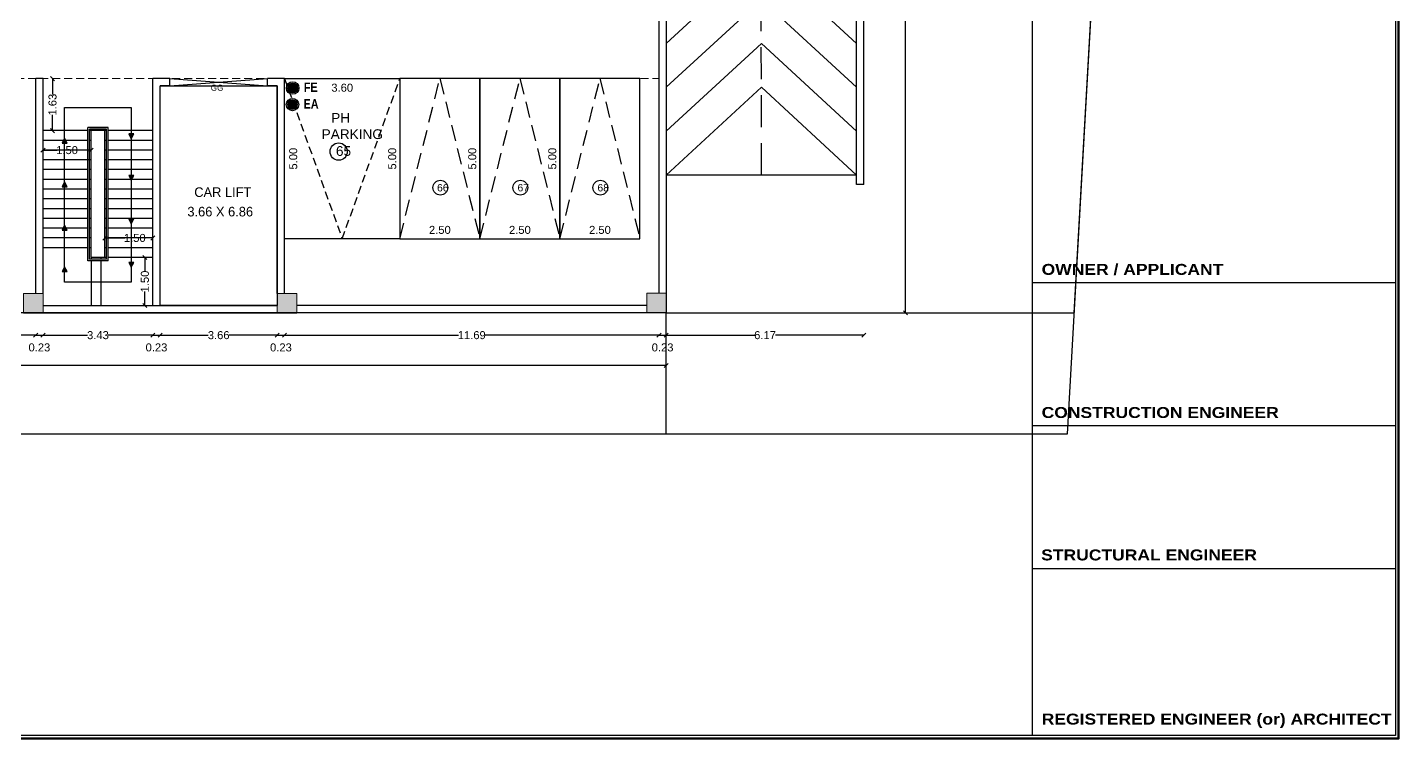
# Model space of a CAD drawing. Header units: metres. Extents: x 71870 to 72053, y 12512 to 13084.
# Drawn here: x 71941.71 to 71984.54, y 13028.59 to 13050.81 of the extents above; entities that cross this region are included whole.
import ezdxf

# ---------------------------------------------------------------- set-up
doc = ezdxf.new("R2010")
doc.units = ezdxf.units.M
doc.header["$MEASUREMENT"] = 0
for name, pattern in [('ACAD_ISO08W100', [36, 24, -3, 6, -3]), ('DASHED2', [0.375, 0.25, -0.125]), ('Dim Line', [0.375, 0.25, -0.125])]:
    doc.linetypes.add(name, pattern=pattern)
doc.layers.get('Defpoints').update_dxf_attribs({"color": 6, "lineweight": 0})
doc.layers.add('ANGULAR_PARKING_SLOT_1', color=6, linetype='Continuous')
doc.layers.add('DA_PARKING', color=1, linetype='Continuous')
doc.layers.add('BLK_1_FLR_-1_LIFT_2', color=7, linetype='Continuous', lineweight=0)
doc.layers.add('COL', color=1, linetype='Continuous', lineweight=18)
for name, color, linetype, plot in [('BLK_1_LVL_-1_BSMNT_COVERED_PARKING', 4, 'Continuous', False), ('BLK_1_LVL_-1_BSMNT_FOOT_PRINT', 1, 'Continuous', False), ('BLK_1_LVL_-1_BSMNT_PLOT_BOUNDARY', 70, 'Continuous', False), ('BLK_1_LVL_-1_BSMNT_REAR_SETBACK', 171, 'Continuous', False), ('BLK_1_LVL_-1_BSMNT_SIDE_SETBACK2', 11, 'Continuous', False)]:
    doc.layers.add(name, color=color, linetype=linetype, plot=plot)
doc.styles.add('century Gothic', font='arial.ttf')
doc.styles.get("Standard").update_dxf_attribs({"font": 'arial.ttf'})
doc.styles.add('TITLE', font='GOTHIC.TTF')
doc.dimstyles.new('STAND', dxfattribs={"dimtxt": 0.25, "dimasz": 0.13, "dimexe": 0, "dimexo": 0, "dimgap": 0, "dimtad": 0, "dimzin": 0, "dimdsep": 46, "dimtxsty": 'century Gothic', "dimblk": 'OBLIQUE', "dimcen": 0.15, "dimse1": 1, "dimse2": 1, "dimclrd": 5, "dimclre": 7, "dimclrt": 5, "dimazin": 0, "dimtfac": 1, "dimtofl": 0, "dimtmove": 0, "dimatfit": 3, "dimfxl": 0, "dimtolj": 1, "dimtzin": 0, "dimlwd": -1, "dimlwe": -1, "dimarcsym": 0})

# ---------------------------------------------------------------- blocks, each defined once
blk = doc.blocks.new('*U3')
at = {"layer": 'COL'}
h = blk.add_hatch(color=8, dxfattribs=at)
h.dxf.hatch_style = 1
h.paths.add_polyline_path([(2704.9, 761), (2704.9, 737), (2680.9, 737), (2680.9, 761)])
at = {"layer": 'COL', "ltscale": 0.02}
blk.add_lwpolyline([(2704.9, 761), (2704.9, 737), (2680.9, 737), (2680.9, 761)], close=True, dxfattribs=at)
blk = doc.blocks.new('_Oblique')
at = {"color": 0, "linetype": 'ByBlock', "lineweight": -2}
blk.add_line((-0.5, -0.5), (0.5, 0.5), dxfattribs=at)
blk = doc.blocks.new('*D312')
at = {"color": 5}
for p, q in [((71942.2, 13046.973), (71942.637, 13046.973)), ((71943.7, 13046.973), (71943.262, 13046.973))]:
    blk.add_line(p, q, dxfattribs=at)
at = {"layer": 'Defpoints', "color": 0, "lineweight": 25}
for p in [(71942.2, 13046.973), (71943.7, 13046.973), (71943.7, 13046.973)]:
    blk.add_point(p, dxfattribs=at)
at = {"color": 5, "xscale": 0.13, "yscale": 0.13, "zscale": 0.13, "rotation": 180}
blk.add_blockref('_Oblique', (71942.2, 13046.973), dxfattribs=at)
at = {"color": 5, "xscale": 0.13, "yscale": 0.13, "zscale": 0.13}
blk.add_blockref('_Oblique', (71943.7, 13046.973), dxfattribs=at)
at = {"color": 5, "insert": (71942.95, 13046.973), "char_height": 0.25, "attachment_point": 5, "style": 'century Gothic'}
blk.add_mtext('\\A1;1.50', dxfattribs=at)
blk = doc.blocks.new('*D313')
at = {"color": 5}
for p, q in [((71944.129, 13044.23), (71944.753, 13044.23)), ((71945.629, 13044.23), (71945.378, 13044.23))]:
    blk.add_line(p, q, dxfattribs=at)
at = {"layer": 'Defpoints', "color": 0, "lineweight": 25}
for p in [(71944.129, 13044.23), (71945.629, 13044.23), (71945.629, 13044.23)]:
    blk.add_point(p, dxfattribs=at)
at = {"color": 5, "xscale": 0.13, "yscale": 0.13, "zscale": 0.13, "rotation": 180}
blk.add_blockref('_Oblique', (71944.129, 13044.23), dxfattribs=at)
at = {"color": 5, "xscale": 0.13, "yscale": 0.13, "zscale": 0.13}
blk.add_blockref('_Oblique', (71945.629, 13044.23), dxfattribs=at)
at = {"color": 5, "insert": (71945.065, 13044.23), "char_height": 0.25, "attachment_point": 5, "style": 'century Gothic'}
blk.add_mtext('\\A1;1.50', dxfattribs=at)
blk = doc.blocks.new('*D314')
at = {"color": 5}
for p, q in [((71945.381, 13043.62), (71945.381, 13043.183)), ((71945.381, 13042.12), (71945.381, 13042.558))]:
    blk.add_line(p, q, dxfattribs=at)
at = {"layer": 'Defpoints', "color": 0, "lineweight": 25}
for p in [(71945.381, 13043.62), (71945.381, 13042.12), (71945.381, 13042.12)]:
    blk.add_point(p, dxfattribs=at)
at = {"color": 5, "xscale": 0.13, "yscale": 0.13, "zscale": 0.13}
for p, rotation in [((71945.381, 13043.62), 90), ((71945.381, 13042.12), 270)]:
    blk.add_blockref('_Oblique', p, dxfattribs=dict(at, rotation=rotation))
at = {"color": 5, "insert": (71945.381, 13042.87), "char_height": 0.25, "attachment_point": 5, "rotation": 90, "style": 'century Gothic'}
blk.add_mtext('\\A1;1.50', dxfattribs=at)
blk = doc.blocks.new('*D401')
at = {"layer": 'Defpoints', "color": 0, "lineweight": 25}
for p in [(71949.744, 13049.207), (71953.344, 13049.207), (71953.344, 13048.922)]:
    blk.add_point(p, dxfattribs=at)
at = {"color": 5, "insert": (71951.544, 13048.922), "char_height": 0.25, "attachment_point": 5, "style": 'century Gothic'}
blk.add_mtext('\\A1;3.60', dxfattribs=at)
blk = doc.blocks.new('*D402')
at = {"layer": 'Defpoints', "color": 0, "lineweight": 25}
for p in [(71949.744, 13049.207), (71949.744, 13044.207), (71950.015, 13044.207)]:
    blk.add_point(p, dxfattribs=at)
at = {"color": 5, "insert": (71950.015, 13046.707), "char_height": 0.25, "attachment_point": 5, "rotation": 90, "style": 'century Gothic'}
blk.add_mtext('\\A1;5.00', dxfattribs=at)
blk = doc.blocks.new('*D411')
at = {"color": 5}
for p, q in [((71942.497, 13049.207), (71942.497, 13048.707)), ((71942.497, 13047.582), (71942.497, 13048.081))]:
    blk.add_line(p, q, dxfattribs=at)
at = {"layer": 'Defpoints', "color": 0, "lineweight": 25}
for p in [(71942.497, 13049.207), (71942.497, 13049.207), (71942.497, 13047.582)]:
    blk.add_point(p, dxfattribs=at)
at = {"color": 5, "xscale": 0.13, "yscale": 0.13, "zscale": 0.13}
for p, rotation in [((71942.497, 13049.207), 90), ((71942.497, 13047.582), 270)]:
    blk.add_blockref('_Oblique', p, dxfattribs=dict(at, rotation=rotation))
at = {"color": 5, "lineweight": 25, "insert": (71942.497, 13048.394), "char_height": 0.25, "attachment_point": 5, "rotation": 90, "style": 'century Gothic'}
blk.add_mtext('\\A1;1.63', dxfattribs=at)
blk = doc.blocks.new('*D425')
at = {"color": 5}
for p, q in [((71910.102, 13041.193), (71925.615, 13041.193)), ((71941.971, 13041.193), (71926.459, 13041.193))]:
    blk.add_line(p, q, dxfattribs=at)
at = {"layer": 'Defpoints', "color": 0, "lineweight": 25}
for p in [(71910.102, 13042.501), (71941.971, 13042.495), (71941.971, 13041.193)]:
    blk.add_point(p, dxfattribs=at)
at = {"color": 5, "xscale": 0.13, "yscale": 0.13, "zscale": 0.13, "rotation": 180}
blk.add_blockref('_Oblique', (71910.102, 13041.193), dxfattribs=at)
at = {"color": 5, "xscale": 0.13, "yscale": 0.13, "zscale": 0.13}
blk.add_blockref('_Oblique', (71941.971, 13041.193), dxfattribs=at)
at = {"color": 5, "insert": (71926.037, 13041.193), "char_height": 0.25, "attachment_point": 5, "style": 'century Gothic'}
blk.add_mtext('\\A1;31.87', dxfattribs=at)
blk = doc.blocks.new('*D426')
at = {"color": 5}
blk.add_line((71941.971, 13041.193), (71942.2, 13041.193), dxfattribs=at)
at = {"layer": 'Defpoints', "color": 0, "lineweight": 25}
for p in [(71941.971, 13042.495), (71942.2, 13041.886), (71942.2, 13041.193)]:
    blk.add_point(p, dxfattribs=at)
at = {"color": 5, "xscale": 0.13, "yscale": 0.13, "zscale": 0.13, "rotation": 180}
blk.add_blockref('_Oblique', (71941.971, 13041.193), dxfattribs=at)
at = {"color": 5, "xscale": 0.13, "yscale": 0.13, "zscale": 0.13}
blk.add_blockref('_Oblique', (71942.2, 13041.193), dxfattribs=at)
at = {"color": 5, "insert": (71942.086, 13040.81), "char_height": 0.25, "attachment_point": 5, "style": 'century Gothic'}
blk.add_mtext('\\A1;0.23', dxfattribs=at)
blk = doc.blocks.new('*D427')
at = {"color": 5}
for p, q in [((71942.2, 13041.193), (71943.59, 13041.193)), ((71945.629, 13041.193), (71944.239, 13041.193))]:
    blk.add_line(p, q, dxfattribs=at)
at = {"layer": 'Defpoints', "color": 0, "lineweight": 25}
for p in [(71945.629, 13042.12), (71942.2, 13041.886), (71945.629, 13041.193)]:
    blk.add_point(p, dxfattribs=at)
at = {"color": 5, "xscale": 0.13, "yscale": 0.13, "zscale": 0.13, "rotation": 180}
blk.add_blockref('_Oblique', (71942.2, 13041.193), dxfattribs=at)
at = {"color": 5, "xscale": 0.13, "yscale": 0.13, "zscale": 0.13}
blk.add_blockref('_Oblique', (71945.629, 13041.193), dxfattribs=at)
at = {"color": 5, "insert": (71943.915, 13041.193), "char_height": 0.25, "attachment_point": 5, "style": 'century Gothic'}
blk.add_mtext('\\A1;3.43', dxfattribs=at)
blk = doc.blocks.new('*D428')
at = {"color": 5}
blk.add_line((71945.629, 13041.193), (71945.858, 13041.193), dxfattribs=at)
at = {"layer": 'Defpoints', "color": 0, "lineweight": 25}
for p in [(71945.629, 13042.12), (71945.858, 13042.114), (71945.858, 13041.193)]:
    blk.add_point(p, dxfattribs=at)
at = {"color": 5, "xscale": 0.13, "yscale": 0.13, "zscale": 0.13, "rotation": 180}
blk.add_blockref('_Oblique', (71945.629, 13041.193), dxfattribs=at)
at = {"color": 5, "xscale": 0.13, "yscale": 0.13, "zscale": 0.13}
blk.add_blockref('_Oblique', (71945.858, 13041.193), dxfattribs=at)
at = {"color": 5, "insert": (71945.743, 13040.81), "char_height": 0.25, "attachment_point": 5, "style": 'century Gothic'}
blk.add_mtext('\\A1;0.23', dxfattribs=at)
blk = doc.blocks.new('*D429')
at = {"color": 5}
for p, q in [((71945.858, 13041.193), (71947.362, 13041.193)), ((71949.515, 13041.193), (71948.011, 13041.193))]:
    blk.add_line(p, q, dxfattribs=at)
at = {"layer": 'Defpoints', "color": 0, "lineweight": 25}
for p in [(71945.858, 13042.114), (71949.515, 13041.886), (71949.515, 13041.193)]:
    blk.add_point(p, dxfattribs=at)
at = {"color": 5, "xscale": 0.13, "yscale": 0.13, "zscale": 0.13, "rotation": 180}
blk.add_blockref('_Oblique', (71945.858, 13041.193), dxfattribs=at)
at = {"color": 5, "xscale": 0.13, "yscale": 0.13, "zscale": 0.13}
blk.add_blockref('_Oblique', (71949.515, 13041.193), dxfattribs=at)
at = {"color": 5, "insert": (71947.686, 13041.193), "char_height": 0.25, "attachment_point": 5, "style": 'century Gothic'}
blk.add_mtext('\\A1;3.66', dxfattribs=at)
blk = doc.blocks.new('*D430')
at = {"color": 5}
blk.add_line((71949.515, 13041.193), (71949.744, 13041.193), dxfattribs=at)
at = {"layer": 'Defpoints', "color": 0, "lineweight": 25}
for p in [(71949.744, 13042.495), (71949.515, 13041.886), (71949.744, 13041.193)]:
    blk.add_point(p, dxfattribs=at)
at = {"color": 5, "xscale": 0.13, "yscale": 0.13, "zscale": 0.13, "rotation": 180}
blk.add_blockref('_Oblique', (71949.515, 13041.193), dxfattribs=at)
at = {"color": 5, "xscale": 0.13, "yscale": 0.13, "zscale": 0.13}
blk.add_blockref('_Oblique', (71949.744, 13041.193), dxfattribs=at)
at = {"color": 5, "insert": (71949.63, 13040.81), "char_height": 0.25, "attachment_point": 5, "style": 'century Gothic'}
blk.add_mtext('\\A1;0.23', dxfattribs=at)
blk = doc.blocks.new('*D431')
at = {"color": 5}
for p, q in [((71949.744, 13041.193), (71955.179, 13041.193)), ((71961.436, 13041.193), (71956, 13041.193))]:
    blk.add_line(p, q, dxfattribs=at)
at = {"layer": 'Defpoints', "color": 0, "lineweight": 25}
for p in [(71949.744, 13042.495), (71961.436, 13042.501), (71961.436, 13041.193)]:
    blk.add_point(p, dxfattribs=at)
at = {"color": 5, "xscale": 0.13, "yscale": 0.13, "zscale": 0.13, "rotation": 180}
blk.add_blockref('_Oblique', (71949.744, 13041.193), dxfattribs=at)
at = {"color": 5, "xscale": 0.13, "yscale": 0.13, "zscale": 0.13}
blk.add_blockref('_Oblique', (71961.436, 13041.193), dxfattribs=at)
at = {"color": 5, "insert": (71955.59, 13041.193), "char_height": 0.25, "attachment_point": 5, "style": 'century Gothic'}
blk.add_mtext('\\A1;11.69', dxfattribs=at)
blk = doc.blocks.new('*D432')
at = {"color": 5}
blk.add_line((71961.436, 13041.193), (71961.664, 13041.193), dxfattribs=at)
at = {"layer": 'Defpoints', "color": 0, "lineweight": 25}
for p in [(71961.436, 13042.501), (71961.664, 13041.892), (71961.664, 13041.193)]:
    blk.add_point(p, dxfattribs=at)
at = {"color": 5, "xscale": 0.13, "yscale": 0.13, "zscale": 0.13, "rotation": 180}
blk.add_blockref('_Oblique', (71961.436, 13041.193), dxfattribs=at)
at = {"color": 5, "xscale": 0.13, "yscale": 0.13, "zscale": 0.13}
blk.add_blockref('_Oblique', (71961.664, 13041.193), dxfattribs=at)
at = {"color": 5, "insert": (71961.55, 13040.81), "char_height": 0.25, "attachment_point": 5, "style": 'century Gothic'}
blk.add_mtext('\\A1;0.23', dxfattribs=at)
blk = doc.blocks.new('*D433')
at = {"color": 5}
for p, q in [((71961.664, 13041.193), (71964.425, 13041.193)), ((71967.836, 13041.193), (71965.076, 13041.193))]:
    blk.add_line(p, q, dxfattribs=at)
at = {"layer": 'Defpoints', "color": 0, "lineweight": 25}
for p in [(71967.836, 13045.086), (71961.664, 13041.892), (71967.836, 13041.193)]:
    blk.add_point(p, dxfattribs=at)
at = {"color": 5, "xscale": 0.13, "yscale": 0.13, "zscale": 0.13, "rotation": 180}
blk.add_blockref('_Oblique', (71961.664, 13041.193), dxfattribs=at)
at = {"color": 5, "xscale": 0.13, "yscale": 0.13, "zscale": 0.13}
blk.add_blockref('_Oblique', (71967.836, 13041.193), dxfattribs=at)
at = {"color": 5, "insert": (71964.75, 13041.193), "char_height": 0.25, "attachment_point": 5, "style": 'century Gothic'}
blk.add_mtext('\\A1;6.17', dxfattribs=at)
blk = doc.blocks.new('*D434')
at = {"color": 5}
for p, q in [((71909.874, 13040.249), (71935.347, 13040.249)), ((71961.664, 13040.249), (71936.191, 13040.249))]:
    blk.add_line(p, q, dxfattribs=at)
at = {"layer": 'Defpoints', "color": 0, "lineweight": 25}
for p in [(71909.874, 13041.892), (71961.664, 13041.892), (71909.874, 13040.249)]:
    blk.add_point(p, dxfattribs=at)
at = {"color": 5, "xscale": 0.13, "yscale": 0.13, "zscale": 0.13, "rotation": 180}
blk.add_blockref('_Oblique', (71909.874, 13040.249), dxfattribs=at)
at = {"color": 5, "xscale": 0.13, "yscale": 0.13, "zscale": 0.13}
blk.add_blockref('_Oblique', (71961.664, 13040.249), dxfattribs=at)
at = {"color": 5, "insert": (71935.769, 13040.249), "char_height": 0.25, "attachment_point": 5, "style": 'century Gothic'}
blk.add_mtext('\\A1;51.79', dxfattribs=at)
blk = doc.blocks.new('*D435')
at = {"color": 5}
for p, q in [((71969.136, 13075.42), (71969.136, 13059.077)), ((71969.136, 13041.892), (71969.136, 13058.234))]:
    blk.add_line(p, q, dxfattribs=at)
at = {"layer": 'Defpoints', "color": 0, "lineweight": 25}
for p in [(71961.664, 13075.42), (71969.136, 13075.42), (71961.664, 13041.892)]:
    blk.add_point(p, dxfattribs=at)
at = {"color": 5, "xscale": 0.13, "yscale": 0.13, "zscale": 0.13}
for p, rotation in [((71969.136, 13075.42), 90), ((71969.136, 13041.892), 270)]:
    blk.add_blockref('_Oblique', p, dxfattribs=dict(at, rotation=rotation))
at = {"color": 5, "lineweight": 25, "insert": (71969.136, 13058.656), "char_height": 0.25, "attachment_point": 5, "rotation": 90, "style": 'century Gothic'}
blk.add_mtext('\\A1;33.53', dxfattribs=at)
blk = doc.blocks.new('*D436')
at = {"layer": 'Defpoints', "color": 0, "lineweight": 25}
for p in [(71953.344, 13044.481), (71953.344, 13044.207), (71955.844, 13044.207)]:
    blk.add_point(p, dxfattribs=at)
at = {"color": 5, "lineweight": 25, "insert": (71954.594, 13044.481), "char_height": 0.25, "attachment_point": 5, "style": 'century Gothic'}
blk.add_mtext('\\A1;2.50', dxfattribs=at)
blk = doc.blocks.new('*D306')
at = {"layer": 'Defpoints', "color": 0, "lineweight": 25}
for p in [(71953.344, 13049.207), (71953.107, 13044.207), (71953.344, 13044.207)]:
    blk.add_point(p, dxfattribs=at)
at = {"color": 5, "lineweight": 25, "insert": (71953.107, 13046.707), "char_height": 0.25, "attachment_point": 5, "rotation": 90, "style": 'century Gothic'}
blk.add_mtext('\\A1;5.00', dxfattribs=at)
blk = doc.blocks.new('*D437')
at = {"layer": 'Defpoints', "color": 0, "lineweight": 25}
for p in [(71955.844, 13044.481), (71955.844, 13044.207), (71958.344, 13044.207)]:
    blk.add_point(p, dxfattribs=at)
at = {"color": 5, "lineweight": 25, "insert": (71957.094, 13044.481), "char_height": 0.25, "attachment_point": 5, "style": 'century Gothic'}
blk.add_mtext('\\A1;2.50', dxfattribs=at)
blk = doc.blocks.new('*D307')
at = {"layer": 'Defpoints', "color": 0, "lineweight": 25}
for p in [(71955.844, 13049.207), (71955.607, 13044.207), (71955.844, 13044.207)]:
    blk.add_point(p, dxfattribs=at)
at = {"color": 5, "lineweight": 25, "insert": (71955.607, 13046.707), "char_height": 0.25, "attachment_point": 5, "rotation": 90, "style": 'century Gothic'}
blk.add_mtext('\\A1;5.00', dxfattribs=at)
blk = doc.blocks.new('*D438')
at = {"layer": 'Defpoints', "color": 0, "lineweight": 25}
for p in [(71958.344, 13044.481), (71958.344, 13044.207), (71960.844, 13044.207)]:
    blk.add_point(p, dxfattribs=at)
at = {"color": 5, "lineweight": 25, "insert": (71959.594, 13044.481), "char_height": 0.25, "attachment_point": 5, "style": 'century Gothic'}
blk.add_mtext('\\A1;2.50', dxfattribs=at)
blk = doc.blocks.new('*D308')
at = {"layer": 'Defpoints', "color": 0, "lineweight": 25}
for p in [(71958.344, 13049.207), (71958.107, 13044.207), (71958.344, 13044.207)]:
    blk.add_point(p, dxfattribs=at)
at = {"color": 5, "lineweight": 25, "insert": (71958.107, 13046.707), "char_height": 0.25, "attachment_point": 5, "rotation": 90, "style": 'century Gothic'}
blk.add_mtext('\\A1;5.00', dxfattribs=at)

msp = doc.modelspace()

# ---------------------------------------------------------------- hatches: boundary and pattern name
at = {"lineweight": 25}
h = msp.add_hatch(color=33, dxfattribs=at)
h.dxf.hatch_style = 1
h.paths.add_polyline_path([(71950.14606, 13048.91423, 1), (71949.84885, 13048.91423, 1)])
h = msp.add_hatch(color=33, dxfattribs=at)
h.dxf.hatch_style = 1
h.paths.add_polyline_path([(71950.13921, 13048.39625, 1), (71949.84199, 13048.39625, 1)])
h = msp.add_hatch(color=252)
h.dxf.hatch_style = 1
h.paths.add_polyline_path([(71942.79666, 13047.19081), (71942.94906, 13047.19081), (71942.87286, 13047.34321)])
h = msp.add_hatch(color=252)
h.dxf.hatch_style = 1
h.paths.add_polyline_path([(71945.03182, 13047.47909), (71944.87942, 13047.47909), (71944.95562, 13047.32669)])
h = msp.add_hatch(color=252)
h.dxf.hatch_style = 1
h.paths.add_polyline_path([(71942.79683, 13045.83226), (71942.94923, 13045.83226), (71942.87303, 13045.98466)])
h = msp.add_hatch(color=252)
h.dxf.hatch_style = 1
h.paths.add_polyline_path([(71945.03182, 13046.18369), (71944.87942, 13046.18369), (71944.95562, 13046.03129)])
h = msp.add_hatch(color=252)
h.dxf.hatch_style = 1
h.paths.add_polyline_path([(71945.03182, 13044.82479), (71944.87942, 13044.82479), (71944.95562, 13044.67239)])
h = msp.add_hatch(color=252)
h.dxf.hatch_style = 1
h.paths.add_polyline_path([(71942.79683, 13044.47336), (71942.94923, 13044.47336), (71942.87303, 13044.62576)])
h = msp.add_hatch(color=252)
h.dxf.hatch_style = 1
h.paths.add_polyline_path([(71945.03182, 13043.46589), (71944.87942, 13043.46589), (71944.95562, 13043.31349)])
h = msp.add_hatch(color=252)
h.dxf.hatch_style = 1
h.paths.add_polyline_path([(71942.79683, 13043.17796), (71942.94923, 13043.17796), (71942.87303, 13043.33036)])

# ---------------------------------------------------------------- linework, layer by layer
at = {"color": 7, "lineweight": 25}
msp.add_line((71973.09277, 13084.35145), (71973.09277, 13028.69352), dxfattribs=at)
for p, q in [((71967.60784, 13045.89625), (71967.60784, 13072.14312)), ((71967.83644, 13045.89625), (71967.83644, 13072.14312)), ((71961.43564, 13068.81012), (71961.43564, 13042.50135)), ((71961.66424, 13068.81012), (71961.66424, 13042.50135)), ((71941.97142, 13042.49536), (71941.97109, 13049.20696)), ((71942.19968, 13049.20696), (71941.97109, 13049.20696)), ((71942.20002, 13042.49536), (71942.19968, 13049.20696)), ((71945.62902, 13042.12037), (71945.62893, 13049.20697)), ((71946.1596, 13049.20697), (71945.62893, 13049.20697)), ((71945.85762, 13042.12037), (71945.85753, 13048.97837)), ((71946.15962, 13048.97837), (71945.85753, 13048.97837)), ((71946.15962, 13048.97837), (71946.1596, 13049.20697)), ((71949.74373, 13049.20697), (71949.20759, 13049.20697)), ((71949.20759, 13048.97836), (71949.20759, 13049.20697)), ((71949.51513, 13048.97836), (71949.20759, 13048.97836)), ((71949.51522, 13042.49536), (71949.51513, 13048.97836)), ((71949.74382, 13042.49536), (71949.74373, 13049.20697)), ((71967.83644, 13045.89625), (71967.60784, 13045.89625)), ((71949.51522, 13042.11436), (71942.20002, 13042.11436)), ((71961.05464, 13042.12035), (71950.12482, 13042.12035)), ((71949.51522, 13041.88576), (71942.20002, 13041.88576)), ((71961.05464, 13041.89175), (71950.12482, 13041.89175))]:
    msp.add_line(p, q)
at = {"linetype": 'Dim Line', "ltscale": 4}
msp.add_line((71964.63604, 13046.19309), (71964.62509, 13069.29503), dxfattribs=at)
at = {"color": 32, "linetype": 'Dim Line', "lineweight": 9}
msp.add_line((71910.98326, 13049.20542), (71961.43564, 13049.20793), dxfattribs=at)
at = {"ltscale": 100}
for p, q in [((71946.1596, 13049.20697), (71949.20759, 13048.97836)), ((71946.15962, 13048.97837), (71946.1596, 13048.97836)), ((71946.15962, 13048.97837), (71949.20759, 13049.20697)), ((71944.23055, 13047.68384), (71943.59816, 13047.68364)), ((71943.59837, 13043.51877), (71943.59816, 13047.68364)), ((71944.2306, 13043.51877), (71944.23055, 13047.68384)), ((71943.59817, 13047.58204), (71942.2001, 13047.58166)), ((71943.59818, 13047.27724), (71942.20018, 13047.27686)), ((71944.17975, 13047.63302), (71943.64896, 13047.63285)), ((71943.64917, 13043.56957), (71943.64896, 13047.63285)), ((71944.17975, 13047.58222), (71943.64897, 13047.58205)), ((71943.69978, 13047.27727), (71943.64898, 13047.27725)), ((71943.69996, 13043.62037), (71943.69977, 13047.58207)), ((71944.129, 13043.62037), (71944.12895, 13047.58221)), ((71944.17976, 13047.27742), (71944.12896, 13047.27741)), ((71944.1798, 13043.56957), (71944.17975, 13047.63302)), ((71945.62902, 13047.58261), (71944.23055, 13047.58224)), ((71945.62902, 13047.27781), (71944.23056, 13047.27744)), ((71943.5982, 13046.97317), (71942.20002, 13046.97317)), ((71943.6998, 13046.97317), (71943.649, 13046.97317)), ((71944.17976, 13046.97317), (71944.12896, 13046.97317)), ((71945.62902, 13046.97317), (71944.23056, 13046.97317)), ((71943.69981, 13046.66837), (71942.20002, 13046.66837)), ((71943.59823, 13046.36357), (71942.20002, 13046.36357)), ((71943.69983, 13046.36357), (71943.64903, 13046.36357)), ((71944.17977, 13046.66837), (71944.12897, 13046.66837)), ((71944.17977, 13046.36357), (71944.12897, 13046.36357)), ((71945.62902, 13046.66837), (71944.23057, 13046.66837)), ((71945.62902, 13046.36357), (71944.23057, 13046.36357)), ((71943.59824, 13046.05877), (71942.20002, 13046.05877)), ((71943.69984, 13046.05877), (71943.64904, 13046.05877)), ((71944.17977, 13046.05877), (71944.12897, 13046.05877)), ((71945.62902, 13046.05877), (71944.23057, 13046.05877)), ((71967.60784, 13046.19309), (71961.66425, 13046.19309)), ((71943.59826, 13045.75397), (71942.20002, 13045.75397)), ((71943.69986, 13045.75397), (71943.64906, 13045.75397)), ((71944.17978, 13045.75397), (71944.12898, 13045.75397)), ((71945.62902, 13045.75397), (71944.23058, 13045.75397)), ((71943.59827, 13045.44917), (71942.20002, 13045.44917)), ((71943.59829, 13045.14437), (71942.20002, 13045.14437)), ((71943.69987, 13045.44917), (71943.64907, 13045.44917)), ((71943.69989, 13045.14437), (71943.64909, 13045.14437)), ((71944.17978, 13045.44917), (71944.12898, 13045.44917)), ((71944.17978, 13045.14437), (71944.12898, 13045.14437)), ((71945.62902, 13045.44917), (71944.23058, 13045.44917)), ((71945.62902, 13045.14437), (71944.23058, 13045.14437)), ((71943.5983, 13044.83957), (71942.20002, 13044.83957)), ((71943.6999, 13044.83957), (71943.6491, 13044.83957)), ((71944.17979, 13044.83957), (71944.12899, 13044.83957)), ((71945.62902, 13044.83957), (71944.23059, 13044.83957)), ((71943.59832, 13044.53477), (71942.20002, 13044.53477)), ((71943.59833, 13044.22997), (71942.20002, 13044.22997)), ((71943.69992, 13044.53477), (71943.64912, 13044.53477)), ((71943.69993, 13044.22997), (71943.64913, 13044.22997)), ((71944.17979, 13044.53477), (71944.12899, 13044.53477)), ((71944.17979, 13044.22997), (71944.12899, 13044.22997)), ((71945.62902, 13044.53477), (71944.23059, 13044.53477)), ((71945.62902, 13044.22997), (71944.23059, 13044.22997)), ((71943.59835, 13043.92517), (71942.20002, 13043.92517)), ((71943.69995, 13043.92517), (71943.64915, 13043.92517)), ((71944.1798, 13043.92517), (71944.129, 13043.92517)), ((71945.62902, 13043.92517), (71944.2306, 13043.92517)), ((71944.2306, 13043.51877), (71943.59837, 13043.51877)), ((71944.1798, 13043.56957), (71943.64917, 13043.56957)), ((71944.1798, 13043.62037), (71943.69996, 13043.62037)), ((71943.69996, 13043.62037), (71943.69996, 13043.56957)), ((71943.69996, 13043.51877), (71943.69996, 13042.12037)), ((71944.00476, 13043.62037), (71944.00476, 13043.56957)), ((71944.00476, 13043.51877), (71944.00476, 13042.12037)), ((71945.62902, 13043.62037), (71944.2306, 13043.62037))]:
    msp.add_line(p, q, dxfattribs=at)
at = {"lineweight": 80}
msp.add_lwpolyline([(71905.64859, 13028.59336), (71905.64859, 13084.45162), (71984.53772, 13084.45162), (71984.53772, 13028.59336)], close=True, dxfattribs=at)
at = {"lineweight": 25}
msp.add_lwpolyline([(71905.74875, 13028.69352), (71905.74875, 13084.35145), (71984.43756, 13084.35145), (71984.43756, 13028.69352)], close=True, dxfattribs=at)
at = {"linetype": 'Dim Line', "ltscale": 100}
for points in [[(71961.66425, 13050.30789), (71964.63474, 13053.05109), (71967.60784, 13050.30789)], [(71961.66425, 13048.93629), (71964.63474, 13051.67949), (71967.60784, 13048.93629)], [(71961.66425, 13047.56469), (71964.63474, 13050.30789), (71967.60784, 13047.56469)], [(71961.66425, 13046.19309), (71964.63474, 13048.93629), (71967.60784, 13046.19309)]]:
    msp.add_lwpolyline(points, dxfattribs=at)
at = {"color": 6, "lineweight": 25}
msp.add_lwpolyline([(71949.74371, 13049.20746), (71953.34371, 13049.20746), (71953.34371, 13044.20746), (71949.74371, 13044.20746)], close=True, dxfattribs=at)
at = {"color": 6, "linetype": 'Dim Line', "lineweight": 25}
msp.add_lwpolyline([(71949.74371, 13049.20746), (71951.54371, 13044.20746), (71953.34371, 13049.20746)], dxfattribs=at)
at = {"color": 4, "linetype": 'DASHED2', "lineweight": 25, "ltscale": 2}
for points in [[(71953.34371, 13044.20694), (71955.84371, 13044.20694), (71955.84371, 13049.20694), (71953.34371, 13049.20694)], [(71955.84371, 13044.20694), (71958.34371, 13044.20694), (71958.34371, 13049.20694), (71955.84371, 13049.20694)], [(71958.34371, 13044.20694), (71960.84371, 13044.20694), (71960.84371, 13049.20694), (71958.34371, 13049.20694)]]:
    msp.add_lwpolyline(points, close=True, dxfattribs=at)
for points in [[(71953.34371, 13044.20694), (71954.59371, 13049.20694), (71955.84371, 13044.20694)], [(71955.84371, 13044.20694), (71957.09371, 13049.20694), (71958.34371, 13044.20694)], [(71958.34371, 13044.20694), (71959.59371, 13049.20694), (71960.84371, 13044.20694)]]:
    msp.add_lwpolyline(points, dxfattribs=at)
at = {"linetype": 'ACAD_ISO08W100'}
msp.add_lwpolyline([(71944.95559, 13048.30604), (71944.9559, 13042.84567), (71942.87303, 13042.84567), (71942.87273, 13048.30604)], close=True, dxfattribs=at)
at = {"color": 252}
for points in [[(71942.79666, 13047.19081), (71942.94906, 13047.19081), (71942.87286, 13047.34321)], [(71945.03182, 13047.47909), (71944.87942, 13047.47909), (71944.95562, 13047.32669)], [(71942.79683, 13045.83226), (71942.94923, 13045.83226), (71942.87303, 13045.98466)], [(71945.03182, 13046.18369), (71944.87942, 13046.18369), (71944.95562, 13046.03129)], [(71945.03182, 13044.82479), (71944.87942, 13044.82479), (71944.95562, 13044.67239)], [(71942.79683, 13044.47336), (71942.94923, 13044.47336), (71942.87303, 13044.62576)], [(71945.03182, 13043.46589), (71944.87942, 13043.46589), (71944.95562, 13043.31349)], [(71942.79683, 13043.17796), (71942.94923, 13043.17796), (71942.87303, 13043.33036)]]:
    msp.add_lwpolyline(points, close=True, dxfattribs=at)
at = {"lineweight": 25}
for points in [[(71973.09277, 13042.84412), (71984.46724, 13042.84412)], [(71973.09277, 13038.37431), (71984.46724, 13038.37431)], [(71973.09277, 13033.90451), (71984.46724, 13033.90451)]]:
    msp.add_lwpolyline(points, dxfattribs=at)
at = {"color": 33, "lineweight": 25}
for centre, radius in [((71949.99746, 13048.91423), 0.1938), ((71949.99746, 13048.91423), 0.14861), ((71949.9906, 13048.39625), 0.1938), ((71949.9906, 13048.39625), 0.14861)]:
    msp.add_circle(centre, radius, dxfattribs=at)
at = {"lineweight": 25}
msp.add_circle((71951.43352, 13046.92887), 0.27048, dxfattribs=at)
at = {"color": 4, "linetype": 'Continuous', "lineweight": 25, "ltscale": 2}
for centre in [(71954.60758, 13045.80189), (71957.10758, 13045.80189), (71959.60758, 13045.80189)]:
    msp.add_circle(centre, 0.23145, dxfattribs=at)
at = {"layer": 'ANGULAR_PARKING_SLOT_1', "color": 6, "lineweight": 25}
for points in [[(71953.34371, 13044.20718), (71955.84371, 13044.20718), (71955.84371, 13049.20694), (71953.34371, 13049.20694)], [(71955.84371, 13044.20718), (71958.34371, 13044.20718), (71958.34371, 13049.20694), (71955.84371, 13049.20694)], [(71958.34371, 13044.20718), (71960.84371, 13044.20718), (71960.84371, 13049.20694), (71958.34371, 13049.20694)]]:
    msp.add_lwpolyline(points, close=True, dxfattribs=at)
at = {"layer": 'BLK_1_FLR_-1_LIFT_2', "color": 30, "lineweight": 25}
msp.add_lwpolyline([(71945.85757, 13048.97837), (71949.51526, 13048.97837), (71949.51526, 13042.12037), (71945.85757, 13042.12037)], close=True, dxfattribs=at)
at = {"layer": 'BLK_1_LVL_-1_BSMNT_COVERED_PARKING', "color": 4, "lineweight": 25}
msp.add_lwpolyline([(71909.87364, 13075.41975), (71961.66424, 13075.41975), (71961.66424, 13041.89175), (71909.87364, 13041.89175)], close=True, dxfattribs=at)
at = {"layer": 'BLK_1_LVL_-1_BSMNT_FOOT_PRINT', "lineweight": 25}
msp.add_lwpolyline([(71909.87364, 13075.41975), (71961.66424, 13075.41975), (71961.66424, 13041.89175), (71909.87364, 13041.89175)], close=True, dxfattribs=at)
at = {"layer": 'BLK_1_LVL_-1_BSMNT_PLOT_BOUNDARY', "color": 70, "linetype": 'ByBlock', "lineweight": 25}
msp.add_lwpolyline([(71976.50717, 13079.14882), (71905.93724, 13081.73179), (71905.79397, 13079.20731), (71900.24162, 13079.18441), (71901.79644, 13038.11383), (71974.19644, 13038.11383)], close=True, dxfattribs=at)
at = {"layer": 'BLK_1_LVL_-1_BSMNT_REAR_SETBACK', "color": 171, "lineweight": 25}
msp.add_lwpolyline([(71976.29718, 13075.41975), (71961.66424, 13075.41975), (71961.66424, 13041.89175), (71974.40918, 13041.89175)], close=True, dxfattribs=at)
at = {"layer": 'BLK_1_LVL_-1_BSMNT_SIDE_SETBACK2', "color": 11, "lineweight": 25}
msp.add_lwpolyline([(71961.66424, 13041.89175), (71909.87364, 13041.89175), (71909.87364, 13038.11383), (71961.66424, 13038.11383)], close=True, dxfattribs=at)
at = {"layer": 'DA_PARKING', "color": 1, "lineweight": 25}
msp.add_lwpolyline([(71949.74371, 13049.20746), (71953.34371, 13049.20746), (71953.34371, 13044.20746), (71949.74371, 13044.20746)], close=True, dxfattribs=at)

# ---------------------------------------------------------------- block references
at = {"xscale": 0.0254, "yscale": 0.0254, "zscale": 0.0254}
for p in [(71873.49459, 13023.16587), (71881.41939, 13023.16587), (71892.95881, 13023.17186)]:
    msp.add_blockref('*U3', p, dxfattribs=at)

# ---------------------------------------------------------------- texts
at = {"attachment_point": 1, "style": 'TITLE'}
for s, insert, char_height, width in [('GG', (71947.43887, 13049.01742), 0.19, 0.4813095), ('CAR LIFT', (71946.92307, 13045.81101), 0.3, 2.0544002), ('3.66 X 6.86', (71946.7081, 13045.20291), 0.3, 2.1209546)]:
    msp.add_mtext(s, dxfattribs=dict(at, insert=insert, char_height=char_height, width=width))
at = {"color": 33, "lineweight": 25, "char_height": 0.2950098, "attachment_point": 1}
for s, insert in [('{\\fArial Narrow|b1|i0|c0|p34;FE}', (71950.34378, 13049.08506)), ('{\\fArial Narrow|b1|i0|c0|p34;EA}', (71950.33692, 13048.56708))]:
    msp.add_mtext_dynamic_manual_height_columns(s, width=13.7588778, gutter_width=6.01629, heights=[0], dxfattribs=dict(at, insert=insert))
at = {"char_height": 0.3048, "attachment_point": 1, "rotation": 0.000022, "style": 'century Gothic'}
for s, insert, width in [('{\\W2.524591; }PH \\PPARKING', (71950.90057, 13048.13267), 1.1216859), ('65', (71951.34802, 13047.09864), 0.1616854)]:
    msp.add_mtext(s, dxfattribs=dict(at, insert=insert, width=width))
at = {"color": 4, "linetype": 'Continuous', "lineweight": 25, "ltscale": 2, "char_height": 0.23, "width": 0.1616854, "attachment_point": 1, "rotation": 0.000022, "style": 'century Gothic'}
for s, insert in [('66', (71954.50753, 13045.91335)), ('67', (71957.02, 13045.91491)), ('68', (71959.51697, 13045.91335))]:
    msp.add_mtext(s, dxfattribs=dict(at, insert=insert))
at = {"lineweight": 25, "char_height": 0.3417564, "attachment_point": 1}
for s, width, insert in [('{\\fArial Black|b0|i0|c0|p34;OWNER / APPLICANT}', 25.8405627, (71973.38851, 13043.41882)), ('{\\fArial Black|b0|i0|c0|p34;CONSTRUCTION ENGINEER}', 25.8405627, (71973.38851, 13038.94901)), ('{\\fArial Black|b0|i0|c0|p34;STRUCTURAL ENGINEER}', 27.3981805, (71973.3747, 13034.50067)), ('{\\fArial Black|b0|i0|c0|p34;REGISTERED ENGINEER (or) ARCHITECT}', 44.0336151, (71973.39119, 13029.37276))]:
    msp.add_mtext_dynamic_manual_height_columns(s, width=width, gutter_width=6.01629, heights=[0], dxfattribs=dict(at, insert=insert))

# ---------------------------------------------------------------- dimensions: what is measured, and where the dimension line sits
at = {"lineweight": 25}
for base, p1, p2, picture, middle in [((71969.13637, 13075.41972), (71961.66424, 13041.89175), (71961.66425, 13075.41972), '*D435', (71969.13637, 13058.65573)), ((71942.49736, 13049.20699), (71942.49744, 13047.58174), (71942.49736, 13049.20699), '*D411', (71942.49736, 13048.39436))]:
    dim = msp.add_linear_dim(base=base, p1=p1, p2=p2, angle=90, dimstyle='STAND', dxfattribs=at)
    dim.commit()
    dim.dimension.update_dxf_attribs({"geometry": picture, "text_midpoint": middle})
for base, p1, p2, override, picture, middle in [((71953.34371, 13048.92228), (71949.74371, 13049.20746), (71953.34371, 13049.20746), {"dimsd1": 1, "dimsd2": 1}, '*D401', (71951.54371, 13048.92228)), ((71967.83644, 13041.19271), (71961.66424, 13041.89175), (71967.83644, 13045.08569), {"dimtmove": 2}, '*D433', (71964.75034, 13041.19271)), ((71941.97142, 13041.19271), (71910.10224, 13042.50136), (71941.97142, 13042.49536), {"dimtmove": 2}, '*D425', (71926.03683, 13041.19271)), ((71942.20002, 13041.19271), (71941.97142, 13042.49536), (71942.20002, 13041.88576), {"dimtmove": 2}, '*D426', (71942.08572, 13040.80952)), ((71945.62902, 13041.19271), (71942.20002, 13041.88576), (71945.62902, 13042.12037), {"dimtmove": 2}, '*D427', (71943.91452, 13041.19271)), ((71945.85762, 13041.19271), (71945.62902, 13042.12037), (71945.85762, 13042.11436), {"dimtmove": 2}, '*D428', (71945.74332, 13040.80952)), ((71949.51522, 13041.19271), (71945.85762, 13042.11436), (71949.51522, 13041.88576), {"dimtmove": 2}, '*D429', (71947.68642, 13041.19271)), ((71949.74382, 13041.19271), (71949.51522, 13041.88576), (71949.74382, 13042.49536), {"dimtmove": 2}, '*D430', (71949.62952, 13040.80952)), ((71961.43564, 13041.19271), (71949.74382, 13042.49536), (71961.43564, 13042.50135), {"dimtmove": 2}, '*D431', (71955.58973, 13041.19271)), ((71961.66424, 13041.19271), (71961.43564, 13042.50135), (71961.66424, 13041.89175), {"dimtmove": 2}, '*D432', (71961.54994, 13040.80952)), ((71909.87364, 13040.24945), (71961.66424, 13041.89175), (71909.87364, 13041.89175), {"dimtmove": 2}, '*D434', (71935.76894, 13040.24945))]:
    dim = msp.add_linear_dim(base=base, p1=p1, p2=p2, dimstyle='STAND', override=override)
    dim.commit()
    dim.dimension.update_dxf_attribs({"geometry": picture, "text_midpoint": middle})
dim = msp.add_linear_dim(base=(71950.01457, 13044.20746), p1=(71949.74371, 13049.20746), p2=(71949.74371, 13044.20746), angle=90, dimstyle='STAND', override={"dimsd1": 1, "dimsd2": 1})
dim.commit()
dim.dimension.update_dxf_attribs({"geometry": '*D402', "text_midpoint": (71950.01457, 13046.70746)})
for p1, p2, distance, picture, middle in [((71953.34374, 13049.20706), (71953.34374, 13044.20706), -0.23715, '*D306', (71953.10659, 13046.70706)), ((71955.84374, 13049.20706), (71955.84374, 13044.20706), -0.23715, '*D307', (71955.60659, 13046.70706)), ((71958.34374, 13049.20706), (71958.34374, 13044.20706), -0.23715, '*D308', (71958.10659, 13046.70706)), ((71955.84371, 13044.20694), (71953.34371, 13044.20694), -0.2739, '*D436', (71954.59371, 13044.48084)), ((71958.34371, 13044.20694), (71955.84371, 13044.20694), -0.2739, '*D437', (71957.09371, 13044.48084)), ((71960.84371, 13044.20694), (71958.34371, 13044.20694), -0.2739, '*D438', (71959.59371, 13044.48084))]:
    dim = msp.add_aligned_dim(p1=p1, p2=p2, distance=distance, dimstyle='STAND', override={"dimsd1": 1, "dimsd2": 1}, dxfattribs=at)
    dim.commit()
    dim.dimension.update_dxf_attribs({"geometry": picture, "text_midpoint": middle})
dim = msp.add_linear_dim(base=(71943.6998, 13046.97317), p1=(71942.20002, 13046.97317), p2=(71943.6998, 13046.97317), dimstyle='STAND')
dim.commit()
dim.dimension.update_dxf_attribs({"geometry": '*D312', "text_midpoint": (71942.94991, 13046.97317)})
dim = msp.add_linear_dim(base=(71945.62902, 13044.22997), p1=(71944.12899, 13044.22997), p2=(71945.62902, 13044.22997), dimstyle='STAND')
dim.commit()
dim.dimension.update_dxf_attribs({"geometry": '*D313', "text_midpoint": (71945.06518, 13044.22997), "dimtype": 160})
dim = msp.add_linear_dim(base=(71945.38097, 13042.12037), p1=(71945.38097, 13043.62037), p2=(71945.38097, 13042.12037), angle=90, dimstyle='STAND')
dim.commit()
dim.dimension.update_dxf_attribs({"geometry": '*D314', "text_midpoint": (71945.38097, 13042.87037)})

doc.saveas('drawing.dxf')
